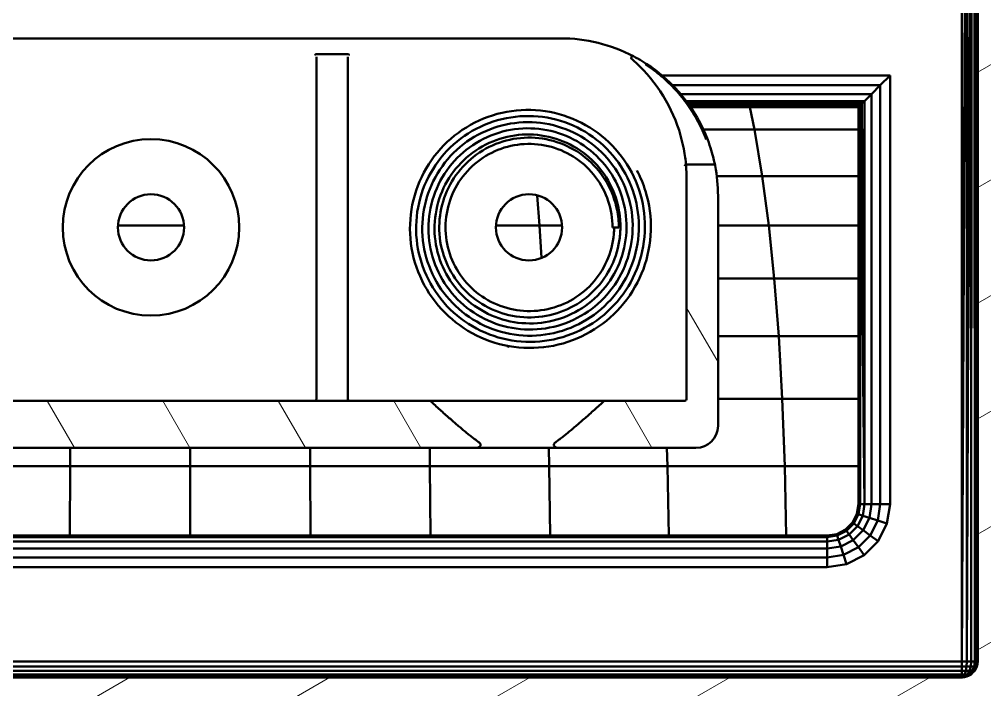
# Model space of a CAD drawing. Header units: millimetres. Extents: x -232 to 1390, y -69 to 653.
# Drawn here: x 163.37 to 194.02, y 315.93 to 337.2 of the extents above; entities that cross this region are included whole.
import ezdxf

# ---------------------------------------------------------------- set-up
doc = ezdxf.new("R2010")
doc.units = ezdxf.units.MM
doc.layers.add('Видимый контур (ГОСТ)', color=7, linetype='Continuous', lineweight=50)
doc.layers.add('Штриховка (ГОСТ)', color=7, linetype='Continuous', lineweight=18)

msp = doc.modelspace()

# ---------------------------------------------------------------- hatches: boundary and pattern name
at = {"layer": 'Штриховка (ГОСТ)'}
h = msp.add_hatch(dxfattribs=at)
h.set_pattern_fill('ANSI31', color=256, scale=25.4, angle=-15, style=0)
h.set_pattern_definition([(30, (0, 0), (-1.5875, 2.74963), [])])
h.paths.add_polyline_path([(243.533, 332.223), (243.621, 332.092), (244.2, 331.053), (244.35, 330.694), (244.424, 330.362), (244.459, 330.201), (244.476, 329.93), (244.444, 329.639), (244.415, 329.363), (244.341, 329.101), (244.264, 328.939), (244.096, 328.587), (243.939, 328.364), (243.892, 328.317), (243.538, 327.96), (243.354, 327.828), (243.316, 327.802), (242.803, 327.553), (242.695, 327.521), (242.542, 327.477), (241.976, 327.412), (214.141, 327.412), (213.094, 327.346), (212.685, 327.269), (212.07, 327.153), (211.36, 326.938), (211.27, 326.9), (210.394, 326.53), (209.949, 326.272), (209.492, 326.008), (208.894, 325.571), (208.748, 325.439), (208.117, 324.866), (207.718, 324.401), (207.439, 324.075), (207.018, 323.464), (206.878, 323.206), (206.519, 322.542), (206.261, 321.88), (206.14, 321.571), (205.946, 320.856), (205.884, 320.468), (205.78, 319.824), (205.741, 319.012), (205.741, 315.86), (205.741, 313.661), (205.741, 312.003), (205.741, 311.233), (205.741, 309.84), (205.741, 308.694), (205.741, 307.715), (205.741, 306.779), (205.741, 305.899), (205.741, 305.113), (205.741, 304.395), (205.741, 303.412), (205.741, 302.731), (205.741, 302.09), (205.741, 301.479), (205.741, 299.59), (205.741, 298.979), (205.741, 298.419), (205.741, 298.386), (205.741, 298.317), (207.245, 298.317), (208.055, 298.317), (208.604, 298.317), (208.741, 298.317), (208.741, 298.633), (208.741, 299.276), (208.741, 301.2), (208.741, 301.843), (208.741, 302.515), (208.741, 303.229), (208.741, 304.234), (208.741, 304.989), (208.741, 305.816), (208.741, 306.744), (208.741, 307.712), (208.741, 308.755), (208.741, 309.986), (208.741, 311.498), (208.741, 312.32), (208.741, 314.166), (208.741, 316.675), (208.741, 320.412), (208.806, 321.131), (208.889, 321.444), (208.966, 321.736), (209.266, 322.393), (209.617, 322.911), (209.924, 323.23), (210.118, 323.432), (210.621, 323.804), (210.746, 323.867), (211.265, 324.13), (211.708, 324.267), (211.863, 324.314), (212.577, 324.408), (212.741, 324.412), (245.612, 324.412), (246.09, 324.45), (246.39, 324.531), (246.693, 324.613), (247.044, 324.775), (247.118, 324.827), (247.559, 325.129), (247.742, 325.308), (247.836, 325.398), (248.204, 325.902), (248.377, 326.247), (248.505, 326.669), (248.558, 326.845), (248.606, 327.228), (248.587, 327.447), (248.53, 328.102), (248.395, 328.543), (248.395, 328.543), (248.095, 329.524), (247.668, 330.545), (247.668, 330.545), (246.948, 332.269), (246.839, 332.45), (246.839, 332.45), (245.777, 334.221), (245.777, 334.221), (245.413, 334.829), (244.542, 335.9), (244.542, 335.9), (243.589, 337.073), (243.127, 337.514), (243.127, 337.514), (241.507, 339.06), (241.507, 339.06), (241.268, 339.288), (239.67, 340.512), (239.67, 340.512), (238.297, 341.564), (237.687, 341.951), (237.687, 341.951), (234.489, 343.979), (233.235, 344.648), (233.235, 344.648), (228.797, 347.019), (228.374, 347.214), (228.374, 347.214), (223.31, 349.546), (223.31, 349.546), (222.149, 350.081), (218.332, 351.61), (218.332, 351.61), (215.485, 352.751), (213.723, 353.335), (213.723, 353.335), (209.929, 354.593), (208.735, 354.96), (208.727, 354.962), (207.511, 355.295), (207.511, 352.19), (208.215, 351.985), (209.019, 351.734), (212.387, 350.657), (212.825, 350.5), (215.603, 349.505), (217.374, 348.8), (219.115, 348.107), (222.324, 346.718), (223.246, 346.319), (226.999, 344.559), (227.345, 344.384), (229.78, 343.144), (230.254, 342.903), (232.115, 341.867), (233.016, 341.365), (234.318, 340.564), (235.347, 339.931), (236.359, 339.237), (237.314, 338.582), (238.21, 337.888), (238.973, 337.298), (239.855, 336.518), (240.374, 336.059), (241.283, 335.123), (241.668, 334.726), (242.503, 333.698), (242.734, 333.414)])
h.paths.add_polyline_path([(124.773, 350.488), (126.323, 351.018), (128.575, 351.734), (129.378, 351.985), (129.955, 352.152), (130.083, 352.19), (130.083, 355.295), (129.915, 355.249), (128.867, 354.962), (128.859, 354.96), (127.665, 354.593), (123.87, 353.338), (123.87, 353.338), (122.243, 352.799), (119.262, 351.609), (119.262, 351.609), (115.59, 350.143), (114.285, 349.543), (114.285, 349.543), (109.22, 347.213), (109.219, 347.213), (108.797, 347.019), (105.902, 345.536), (104.357, 344.653), (104.357, 344.653), (101.684, 343.126), (99.917, 341.938), (99.917, 341.938), (98.302, 340.852), (97.91, 340.532), (97.91, 340.532), (96.094, 339.05), (96.093, 339.05), (95.589, 338.639), (94.481, 337.502), (94.481, 337.502), (93.4, 336.393), (93.042, 335.91), (93.042, 335.91), (91.798, 334.23), (91.798, 334.23), (91.622, 333.993), (90.793, 332.431), (90.793, 332.431), (90.176, 331.266), (89.921, 330.549), (89.921, 330.549), (89.206, 328.54), (89.206, 328.54), (89.096, 328.23), (88.989, 327.614), (88.988, 327.449), (88.987, 327.228), (89.081, 326.666), (89.09, 326.612), (89.217, 326.247), (89.386, 325.941), (89.518, 325.7), (89.758, 325.398), (89.855, 325.312), (90.224, 324.981), (90.474, 324.824), (90.55, 324.775), (91.127, 324.536), (91.2, 324.519), (91.504, 324.45), (91.982, 324.412), (124.853, 324.412), (125.57, 324.347), (125.731, 324.314), (125.885, 324.265), (126.418, 324.093), (126.849, 323.868), (126.973, 323.804), (127.549, 323.367), (127.674, 323.233), (127.976, 322.911), (128.31, 322.407), (128.375, 322.308), (128.627, 321.736), (128.701, 321.443), (128.804, 321.036), (128.853, 320.412), (128.853, 316.9), (128.853, 314.312), (128.853, 312.422), (128.853, 311.605), (128.853, 310.063), (128.853, 308.813), (128.853, 307.756), (128.853, 306.789), (128.853, 305.851), (128.853, 305.016), (128.853, 304.255), (128.853, 303.25), (128.853, 302.531), (128.853, 301.854), (128.853, 301.207), (128.853, 299.283), (128.853, 298.637), (128.853, 298.419), (128.853, 298.317), (129.538, 298.317), (131.853, 298.317), (131.853, 298.389), (131.853, 298.419), (131.853, 298.986), (131.853, 299.601), (131.853, 301.49), (131.853, 302.104), (131.853, 302.749), (131.853, 303.436), (131.853, 304.419), (131.853, 305.143), (131.853, 305.937), (131.853, 306.828), (131.853, 307.762), (131.853, 308.754), (131.853, 309.919), (131.853, 311.34), (131.853, 312.104), (131.853, 313.802), (131.853, 316.069), (131.853, 319.012), (131.788, 320.054), (131.716, 320.469), (131.648, 320.856), (131.354, 321.863), (130.941, 322.819), (130.721, 323.208), (130.576, 323.464), (129.965, 324.318), (129.883, 324.407), (129.258, 325.083), (128.848, 325.442), (128.7, 325.571), (127.842, 326.174), (127.648, 326.277), (126.922, 326.662), (126.325, 326.902), (126.233, 326.938), (125.223, 327.223), (124.91, 327.271), (124.194, 327.379), (123.453, 327.412), (95.618, 327.412), (95.346, 327.427), (94.9, 327.528), (94.79, 327.553), (94.539, 327.657), (94.247, 327.84), (94.056, 327.96), (93.853, 328.141), (93.709, 328.322), (93.498, 328.587), (93.367, 328.825), (93.328, 328.936), (93.179, 329.363), (93.134, 329.631), (93.135, 330.201), (93.17, 330.362), (93.244, 330.694), (93.394, 331.053), (94.063, 332.223), (94.16, 332.393), (95.051, 333.668), (95.082, 333.705), (96.083, 334.9), (96.307, 335.127), (97.272, 336.109), (97.739, 336.538), (99.228, 337.787), (99.377, 337.897), (100.986, 339.085), (101.23, 339.245), (103.063, 340.451), (103.27, 340.573), (105.476, 341.873), (105.78, 342.052), (107.817, 343.138), (108.865, 343.697), (110.252, 344.376), (112.146, 345.304), (115.269, 346.721), (115.903, 347.009), (119.583, 348.559), (120.218, 348.805), (123.034, 349.895)])
h.paths.add_polyline_path([(142.297, 346.317), (140.797, 346.317), (140.797, 346.283), (140.797, 344.875), (140.797, 315.317), (140.846, 315.008), (140.895, 314.699), (141.037, 314.42), (141.179, 314.141), (141.4, 313.92), (141.621, 313.699), (141.9, 313.557), (142.179, 313.415), (142.488, 313.366), (142.797, 313.317), (168.797, 313.317), (194.797, 313.317), (195.106, 313.366), (195.415, 313.415), (195.694, 313.557), (195.973, 313.699), (196.194, 313.92), (196.415, 314.141), (196.557, 314.42), (196.699, 314.699), (196.748, 315.008), (196.797, 315.317), (196.797, 344.875), (196.797, 346.283), (196.797, 346.317), (195.297, 346.317), (193.797, 346.317), (193.797, 346.283), (193.797, 344.895), (193.797, 316.817), (193.785, 316.74), (193.772, 316.662), (193.737, 316.593), (193.701, 316.523), (193.646, 316.468), (193.591, 316.412), (193.521, 316.377), (193.451, 316.341), (193.374, 316.329), (193.297, 316.317), (168.797, 316.317), (144.297, 316.317), (144.22, 316.329), (144.142, 316.341), (144.073, 316.377), (144.003, 316.412), (143.948, 316.468), (143.892, 316.523), (143.857, 316.593), (143.821, 316.662), (143.809, 316.74), (143.797, 316.817), (143.797, 344.895), (143.797, 346.317), (143.628, 346.317)])
h = msp.add_hatch(dxfattribs=at)
h.set_pattern_fill('ANSI31', color=256, scale=25.4, angle=75.0002, style=0)
h.set_pattern_definition([(120.0002, (0, 0), (-2.749626, -1.587508), [])])
edge = h.paths.add_edge_path()
edge.add_spline(control_points=[(176.444, 325.069), (176.434, 325.077), (176.421, 325.085), (176.397, 325.095), (176.381, 325.098), (176.367, 325.098)], knot_values=[0.038382, 0.038382, 0.038382, 0.038382, 0.042175, 0.042175, 0.046287, 0.046287, 0.046287, 0.046287], degree=3, periodic=0)
edge.add_line((176.367, 325.098), (158.739, 325.098))
edge.add_spline(control_points=[(158.739, 325.098), (158.726, 325.098), (158.71, 325.095), (158.685, 325.085), (158.672, 325.077), (158.663, 325.069)], knot_values=[0.015403, 0.015403, 0.015403, 0.015403, 0.019515, 0.019515, 0.023309, 0.023309, 0.023309, 0.023309], degree=3, periodic=0)
edge.add_spline(control_points=[(158.663, 325.069), (157.682, 324.166), (157.13, 323.769)], knot_values=[0, 0, 0, 0.201073, 0.201073, 0.201073], weights=[1, 1.059449, 1], degree=2, periodic=0)
edge.add_spline(control_points=[(157.13, 323.769), (157.128, 323.767), (157.126, 323.766), (157.114, 323.756), (157.103, 323.744), (157.092, 323.722), (157.089, 323.709), (157.089, 323.687), (157.092, 323.674), (157.103, 323.652), (157.114, 323.64), (157.137, 323.622), (157.154, 323.613), (157.186, 323.601), (157.208, 323.598), (157.226, 323.598)], knot_values=[-0.042949, -0.042949, -0.042949, -0.042949, -0.042221, -0.042221, -0.038224, -0.038224, -0.034902, -0.034902, -0.031581, -0.031581, -0.027584, -0.027584, -0.022731, -0.022731, -0.017238, -0.017238, -0.017238, -0.017238], degree=3, periodic=0)
edge.add_line((157.226, 323.598), (177.88, 323.598))
edge.add_spline(control_points=[(177.88, 323.598), (177.898, 323.598), (177.92, 323.601), (177.953, 323.613), (177.97, 323.622), (177.993, 323.64), (178.003, 323.652), (178.014, 323.674), (178.018, 323.687), (178.018, 323.709), (178.014, 323.722), (178.003, 323.744), (177.993, 323.756), (177.981, 323.766), (177.979, 323.767), (177.977, 323.769)], knot_values=[0.017239, 0.017239, 0.017239, 0.017239, 0.022729, 0.022729, 0.027582, 0.027582, 0.03158, 0.03158, 0.034901, 0.034901, 0.038222, 0.038222, 0.042219, 0.042219, 0.042947, 0.042947, 0.042947, 0.042947], degree=3, periodic=0)
edge.add_spline(control_points=[(177.977, 323.769), (177.425, 324.166), (176.444, 325.069)], knot_values=[0, 0, 0, 0.201073, 0.201073, 0.201073], weights=[1, 1.059449, 1], degree=2, periodic=0)
edge = h.paths.add_edge_path()
edge.add_ellipse((184.588, 332.548), major_axis=(-0.05, 0), ratio=1, start_angle=270, end_angle=364.4586)
edge.add_ellipse((179.553, 332.155), major_axis=(0.389, -4.985), ratio=1, start_angle=85.5414, end_angle=90, ccw=False)
edge.add_line((184.553, 332.155), (184.553, 325.148))
edge.add_ellipse((184.503, 325.148), major_axis=(0, -0.05), ratio=1, start_angle=0, end_angle=90, ccw=False)
edge.add_line((184.503, 325.098), (181.989, 325.098))
edge.add_spline(control_points=[(181.989, 325.098), (181.976, 325.098), (181.96, 325.095), (181.935, 325.085), (181.922, 325.077), (181.913, 325.069)], knot_values=[0.015403, 0.015403, 0.015403, 0.015403, 0.019515, 0.019515, 0.023309, 0.023309, 0.023309, 0.023309], degree=3, periodic=0)
edge.add_spline(control_points=[(181.913, 325.069), (180.932, 324.166), (180.38, 323.769)], knot_values=[0, 0, 0, 0.201073, 0.201073, 0.201073], weights=[1, 1.059449, 1], degree=2, periodic=0)
edge.add_spline(control_points=[(180.38, 323.769), (180.378, 323.767), (180.376, 323.766), (180.364, 323.756), (180.353, 323.744), (180.342, 323.722), (180.339, 323.709), (180.339, 323.687), (180.342, 323.674), (180.353, 323.652), (180.364, 323.64), (180.387, 323.622), (180.404, 323.613), (180.436, 323.601), (180.458, 323.598), (180.476, 323.598)], knot_values=[-0.042947, -0.042947, -0.042947, -0.042947, -0.042219, -0.042219, -0.038222, -0.038222, -0.034901, -0.034901, -0.03158, -0.03158, -0.027582, -0.027582, -0.022729, -0.022729, -0.017236, -0.017236, -0.017236, -0.017236], degree=3, periodic=0)
edge.add_line((180.476, 323.598), (184.853, 323.598))
edge.add_ellipse((184.853, 324.298), major_axis=(0.7, 0), ratio=1, start_angle=270, end_angle=360)
edge.add_line((185.553, 324.298), (185.553, 331.598))
edge.add_ellipse((180.553, 331.598), major_axis=(0, 5), ratio=1, start_angle=270, end_angle=281.0648)
edge.add_ellipse((185.411, 332.548), major_axis=(-0.0096, 0.0491), ratio=1, start_angle=270, end_angle=348.9352)
edge.add_line((185.411, 332.598), (184.588, 332.598))
edge = h.paths.add_edge_path()
edge.add_ellipse((150.519, 332.548), major_axis=(0.0039, 0.0498), ratio=1, start_angle=270, end_angle=364.4586)
edge.add_line((150.519, 332.598), (149.695, 332.598))
edge.add_ellipse((149.695, 332.548), major_axis=(-0.05, 0), ratio=1, start_angle=270, end_angle=348.9352)
edge.add_ellipse((154.553, 331.598), major_axis=(-0.96, -4.907), ratio=1, start_angle=270, end_angle=281.0648)
edge.add_line((149.553, 331.598), (149.553, 324.298))
edge.add_ellipse((150.253, 324.298), major_axis=(0, -0.7), ratio=1, start_angle=270, end_angle=360)
edge.add_line((150.253, 323.598), (154.63, 323.598))
edge.add_spline(control_points=[(154.63, 323.598), (154.648, 323.598), (154.67, 323.601), (154.703, 323.613), (154.72, 323.622), (154.743, 323.64), (154.753, 323.652), (154.764, 323.674), (154.768, 323.687), (154.768, 323.709), (154.764, 323.722), (154.753, 323.744), (154.743, 323.756), (154.731, 323.766), (154.729, 323.767), (154.727, 323.769)], knot_values=[0.017241, 0.017241, 0.017241, 0.017241, 0.022731, 0.022731, 0.027584, 0.027584, 0.031581, 0.031581, 0.034902, 0.034902, 0.038224, 0.038224, 0.042221, 0.042221, 0.042949, 0.042949, 0.042949, 0.042949], degree=3, periodic=0)
edge.add_spline(control_points=[(154.727, 323.769), (154.175, 324.166), (153.194, 325.069)], knot_values=[0, 0, 0, 0.201073, 0.201073, 0.201073], weights=[1, 1.059449, 1], degree=2, periodic=0)
edge.add_spline(control_points=[(153.194, 325.069), (153.184, 325.077), (153.171, 325.085), (153.147, 325.095), (153.131, 325.098), (153.117, 325.098)], knot_values=[0.038382, 0.038382, 0.038382, 0.038382, 0.042175, 0.042175, 0.046287, 0.046287, 0.046287, 0.046287], degree=3, periodic=0)
edge.add_line((153.117, 325.098), (150.603, 325.098))
edge.add_ellipse((150.603, 325.148), major_axis=(-0.05, 0), ratio=1, start_angle=0, end_angle=90, ccw=False)
edge.add_line((150.553, 325.148), (150.553, 332.155))
edge.add_ellipse((155.553, 332.155), major_axis=(0, 5), ratio=1, start_angle=85.5414, end_angle=90, ccw=False)

# ---------------------------------------------------------------- linework, layer by layer
at = {"layer": 'Видимый контур (ГОСТ)'}
for p, q in [((193.297, 349.466), (193.297, 316.817)), ((193.43, 349.446), (193.297, 316.817)), ((193.451, 349.444), (193.297, 316.817)), ((193.451, 316.817), (193.451, 349.444)), ((193.454, 349.443), (193.451, 316.817)), ((193.451, 316.817), (193.573, 349.438)), ((193.573, 349.438), (193.591, 316.817)), ((193.596, 349.439), (193.591, 316.817)), ((193.692, 346.283), (193.701, 316.817)), ((193.705, 346.283), (193.701, 316.817)), ((193.769, 346.283), (193.772, 316.817)), ((193.774, 346.283), (193.772, 316.817)), ((193.797, 344.895), (193.797, 316.817)), ((154.553, 336.598), (180.553, 336.598)), ((172.803, 336.006), (172.803, 325.148)), ((172.817, 336.098), (173.79, 336.098)), ((173.803, 325.148), (173.803, 336.006)), ((183.782, 335.416), (191.013, 335.416)), ((190.704, 335.107), (191.013, 335.416)), ((191.013, 335.416), (191.013, 321.817)), ((184.115, 335.107), (190.704, 335.107)), ((190.425, 334.828), (190.704, 335.107)), ((190.704, 321.817), (190.704, 335.107)), ((190.425, 334.828), (184.37, 334.828)), ((190.204, 334.607), (190.425, 334.828)), ((190.425, 321.817), (190.425, 334.828)), ((190.204, 334.607), (184.546, 334.607)), ((184.607, 334.525), (190.122, 334.525)), ((190.062, 334.465), (184.65, 334.465)), ((184.675, 334.428), (190.025, 334.428)), ((184.683, 334.416), (190.013, 334.416)), ((186.708, 333.707), (186.561, 334.416)), ((190.013, 334.416), (190.025, 334.428)), ((190.013, 334.416), (190.062, 321.817)), ((190.013, 334.416), (190.013, 321.817)), ((190.025, 334.428), (190.062, 334.465)), ((190.062, 321.817), (190.025, 334.428)), ((190.062, 334.465), (190.122, 334.525)), ((190.062, 334.465), (190.204, 321.817)), ((190.062, 321.817), (190.062, 334.465)), ((190.122, 334.525), (190.204, 334.607)), ((190.204, 321.817), (190.122, 334.525)), ((190.204, 321.817), (190.204, 334.607)), ((186.708, 333.707), (185.087, 333.707)), ((186.957, 332.227), (186.708, 333.707)), ((190.013, 333.707), (186.708, 333.707)), ((185.411, 332.598), (184.588, 332.598)), ((186.957, 332.227), (185.513, 332.227)), ((187.165, 330.663), (186.957, 332.227)), ((190.013, 332.227), (186.957, 332.227)), ((184.553, 332.155), (184.553, 325.148)), ((179.89, 330.663), (179.813, 331.615)), ((185.553, 324.298), (185.553, 331.598)), ((166.505, 330.663), (168.601, 330.663)), ((178.505, 330.663), (179.89, 330.663)), ((179.954, 329.627), (179.89, 330.663)), ((179.89, 330.663), (180.601, 330.663)), ((187.165, 330.663), (185.553, 330.663)), ((187.338, 328.976), (187.165, 330.663)), ((190.013, 330.663), (187.165, 330.663)), ((182.203, 330.598), (182.303, 330.598)), ((182.303, 330.598), (182.403, 330.598)), ((187.338, 328.976), (185.553, 328.976)), ((187.479, 327.143), (187.338, 328.976)), ((190.013, 328.976), (187.338, 328.976)), ((187.479, 327.143), (185.553, 327.143)), ((187.59, 325.157), (187.479, 327.143)), ((190.013, 327.143), (187.479, 327.143)), ((178.881, 326.784), (178.89, 326.835)), ((172.804, 325.157), (172.804, 325.157)), ((173.802, 325.157), (173.802, 325.157)), ((187.59, 325.157), (185.553, 325.157)), ((187.67, 323.024), (187.59, 325.157)), ((190.013, 325.157), (187.59, 325.157)), ((176.367, 325.098), (158.739, 325.098)), ((181.989, 325.098), (176.367, 325.098)), ((184.503, 325.098), (181.989, 325.098)), ((157.226, 323.598), (177.88, 323.598)), ((164.986, 323.024), (164.99, 323.598)), ((168.797, 323.024), (168.797, 323.598)), ((172.608, 323.024), (172.604, 323.598)), ((176.41, 323.024), (176.402, 323.598)), ((179.178, 323.598), (177.88, 323.598)), ((180.195, 323.024), (180.181, 323.598)), ((180.476, 323.598), (184.853, 323.598)), ((183.951, 323.024), (183.933, 323.598)), ((161.183, 323.024), (164.986, 323.024)), ((164.976, 320.817), (164.986, 323.024)), ((164.986, 323.024), (168.797, 323.024)), ((172.608, 323.024), (168.797, 323.024)), ((168.797, 320.817), (168.797, 323.024)), ((172.618, 320.817), (172.608, 323.024)), ((176.41, 323.024), (172.608, 323.024)), ((176.431, 320.817), (176.41, 323.024)), ((176.41, 323.024), (180.195, 323.024)), ((180.225, 320.817), (180.195, 323.024)), ((180.195, 323.024), (183.951, 323.024)), ((183.991, 320.817), (183.951, 323.024)), ((187.67, 323.024), (183.951, 323.024)), ((187.72, 320.817), (187.67, 323.024)), ((190.013, 323.024), (187.67, 323.024)), ((190.013, 321.817), (189.964, 321.508)), ((190.062, 321.817), (190.011, 321.493)), ((190.013, 321.817), (190.062, 321.817)), ((190.062, 321.817), (190.204, 321.817)), ((190.204, 321.817), (190.146, 321.449)), ((190.204, 321.817), (190.425, 321.817)), ((190.425, 321.817), (190.356, 321.38)), ((190.425, 321.817), (190.704, 321.817)), ((190.704, 321.817), (190.621, 321.294)), ((190.704, 321.817), (191.013, 321.817)), ((191.013, 321.817), (190.915, 321.199)), ((189.964, 321.508), (189.822, 321.229)), ((190.011, 321.493), (189.862, 321.2)), ((190.011, 321.493), (189.964, 321.508)), ((190.146, 321.449), (189.976, 321.117)), ((190.146, 321.449), (190.011, 321.493)), ((190.356, 321.38), (190.146, 321.449)), ((189.822, 321.229), (189.601, 321.008)), ((189.862, 321.2), (189.629, 320.968)), ((189.862, 321.2), (189.822, 321.229)), ((189.976, 321.117), (189.862, 321.2)), ((190.356, 321.38), (190.155, 320.987)), ((190.621, 321.294), (190.356, 321.38)), ((190.621, 321.294), (190.381, 320.823)), ((190.915, 321.199), (190.621, 321.294)), ((190.915, 321.199), (190.631, 320.641)), ((189.322, 320.866), (189.013, 320.817)), ((189.601, 321.008), (189.322, 320.866)), ((189.337, 320.819), (189.322, 320.866)), ((189.629, 320.968), (189.337, 320.819)), ((189.713, 320.853), (189.381, 320.684)), ((189.629, 320.968), (189.601, 321.008)), ((189.713, 320.853), (189.629, 320.968)), ((189.976, 321.117), (189.713, 320.853)), ((189.843, 320.674), (189.713, 320.853)), ((190.155, 320.987), (189.843, 320.674)), ((190.155, 320.987), (189.976, 321.117)), ((190.381, 320.823), (190.155, 320.987)), ((189.013, 320.817), (150.351, 320.817)), ((150.351, 320.768), (189.013, 320.768)), ((150.351, 320.626), (189.013, 320.626)), ((189.337, 320.819), (189.013, 320.768)), ((189.013, 320.768), (189.013, 320.817)), ((189.013, 320.626), (189.013, 320.768)), ((189.381, 320.684), (189.013, 320.626)), ((189.013, 320.405), (189.013, 320.626)), ((189.381, 320.684), (189.337, 320.819)), ((189.449, 320.474), (189.381, 320.684)), ((189.843, 320.674), (189.449, 320.474)), ((190.007, 320.449), (189.843, 320.674)), ((190.381, 320.823), (190.007, 320.449)), ((190.631, 320.641), (190.188, 320.199)), ((190.631, 320.641), (190.381, 320.823)), ((150.351, 320.405), (189.013, 320.405)), ((189.449, 320.474), (189.013, 320.405)), ((189.013, 320.126), (189.013, 320.405)), ((189.535, 320.209), (189.449, 320.474)), ((190.007, 320.449), (189.535, 320.209)), ((190.188, 320.199), (190.007, 320.449)), ((150.351, 320.126), (189.013, 320.126)), ((189.535, 320.209), (189.013, 320.126)), ((189.013, 319.817), (189.013, 320.126)), ((189.631, 319.915), (189.013, 319.817)), ((189.631, 319.915), (189.535, 320.209)), ((190.188, 320.199), (189.631, 319.915)), ((189.013, 319.817), (150.351, 319.817)), ((193.297, 316.817), (144.297, 316.817)), ((144.297, 316.662), (193.297, 316.662)), ((193.297, 316.817), (193.451, 316.817)), ((193.297, 316.817), (193.297, 316.662)), ((193.444, 316.662), (193.297, 316.662)), ((193.297, 316.662), (193.297, 316.523)), ((193.444, 316.662), (193.422, 316.523)), ((193.451, 316.817), (193.444, 316.662)), ((193.576, 316.662), (193.444, 316.662)), ((193.451, 316.817), (193.591, 316.817)), ((193.576, 316.662), (193.535, 316.523)), ((193.591, 316.817), (193.576, 316.662)), ((193.682, 316.662), (193.576, 316.662)), ((193.591, 316.817), (193.701, 316.817)), ((193.682, 316.662), (193.624, 316.523)), ((193.701, 316.817), (193.682, 316.662)), ((193.749, 316.662), (193.682, 316.523)), ((193.749, 316.662), (193.682, 316.662)), ((193.701, 316.817), (193.772, 316.817)), ((193.737, 316.593), (193.701, 316.523)), ((193.772, 316.662), (193.737, 316.593)), ((193.772, 316.817), (193.749, 316.662)), ((193.772, 316.662), (193.749, 316.662)), ((193.772, 316.817), (193.797, 316.817)), ((193.785, 316.74), (193.772, 316.662)), ((193.797, 316.817), (193.785, 316.74)), ((144.297, 316.523), (193.297, 316.523)), ((144.297, 316.412), (193.297, 316.412)), ((144.297, 316.341), (193.297, 316.341)), ((168.797, 316.317), (144.297, 316.317)), ((193.297, 316.317), (168.797, 316.317)), ((193.422, 316.523), (193.297, 316.523)), ((193.297, 316.523), (193.297, 316.412)), ((193.388, 316.412), (193.297, 316.412)), ((193.297, 316.412), (193.297, 316.341)), ((193.297, 316.317), (193.345, 316.341)), ((193.345, 316.341), (193.297, 316.341)), ((193.297, 316.341), (193.297, 316.317)), ((193.297, 316.317), (193.388, 316.341)), ((193.297, 316.317), (193.422, 316.341)), ((193.297, 316.317), (193.444, 316.341)), ((193.374, 316.329), (193.297, 316.317)), ((193.388, 316.412), (193.345, 316.341)), ((193.388, 316.341), (193.345, 316.341)), ((193.451, 316.341), (193.374, 316.329)), ((193.422, 316.523), (193.388, 316.412)), ((193.47, 316.412), (193.388, 316.341)), ((193.47, 316.412), (193.388, 316.412)), ((193.422, 316.341), (193.388, 316.341)), ((193.535, 316.523), (193.422, 316.523)), ((193.535, 316.412), (193.422, 316.341)), ((193.444, 316.341), (193.422, 316.341)), ((193.576, 316.412), (193.444, 316.341)), ((193.451, 316.341), (193.444, 316.341)), ((193.521, 316.377), (193.451, 316.341)), ((193.535, 316.523), (193.47, 316.412)), ((193.535, 316.412), (193.47, 316.412)), ((193.591, 316.412), (193.521, 316.377)), ((193.624, 316.523), (193.535, 316.412)), ((193.624, 316.523), (193.535, 316.523)), ((193.576, 316.412), (193.535, 316.412)), ((193.682, 316.523), (193.576, 316.412)), ((193.591, 316.412), (193.576, 316.412)), ((193.646, 316.468), (193.591, 316.412)), ((193.682, 316.523), (193.624, 316.523)), ((193.701, 316.523), (193.646, 316.468)), ((193.701, 316.523), (193.682, 316.523))]:
    msp.add_line(p, q, dxfattribs=at)
for centre, radius in [((167.553, 330.598), 2.8), ((167.553, 330.598), 1.05), ((179.553, 330.598), 1.05)]:
    msp.add_circle(centre, radius, dxfattribs=at)
for centre, radius, start, end in [((180.553, 331.598), 5, 62.4349, 90), ((182.844, 335.986), 0.05, 62.4349, 229.3367), ((184.588, 332.548), 0.05, 90, 184.4586), ((179.553, 332.155), 5, 0, 4.4586), ((185.411, 332.548), 0.05, 11.0648, 90), ((180.553, 331.598), 5, 0, 11.0648), ((184.503, 325.148), 0.05, 270, 0), ((184.853, 324.298), 0.7, 270, 0)]:
    msp.add_arc(centre, radius, start, end, dxfattribs=at)
for centre, major_axis, ratio, start_param, end_param in [((180.63, 332.767), (2.155, -3.794), 0.861773, 1.253709, 1.887884), ((181.514, 332.374), (2.749, -3.402), 0.860441, 1.208102, 1.93345)]:
    msp.add_ellipse(centre, major_axis=major_axis, ratio=ratio, start_param=start_param, end_param=end_param, dxfattribs=at)
for points, knots in [([(172.817, 336.098), (172.813, 336.098), (172.801, 336.098), (172.779, 336.09), (172.773, 336.087), (172.763, 336.079), (172.758, 336.075), (172.753, 336.071), (172.753, 336.071), (172.753, 336.071)], [-0.0089151, -0.0089151, -0.0089151, -0.0089151, -0.003921922, -0.003921922, -0.001895115, -0.001895115, 0, 0, 0.000027695, 0.000027695, 0.000027695, 0.000027695]), ([(173.853, 336.071), (173.853, 336.071), (173.853, 336.071), (173.848, 336.076), (173.841, 336.082), (173.825, 336.091), (173.819, 336.093), (173.805, 336.097), (173.797, 336.098), (173.79, 336.098)], [-0.007692331, -0.007692331, -0.007692331, -0.007692331, -0.007648622, -0.007648622, -0.004294068, -0.004294068, -0.002263499, -0.002263499, -0.000001, -0.000001, -0.000001, -0.000001]), ([(182.811, 335.948), (182.846, 335.918), (182.881, 335.887), (182.952, 335.823), (182.987, 335.79), (183.037, 335.742), (183.051, 335.728), (183.065, 335.714)], [0, 0, 0, 0, 0.425145, 0.425145, 0.834629, 0.834629, 1, 1, 1, 1]), ([(182.867, 336.03), (182.914, 336.006), (182.961, 335.981), (183.054, 335.928), (183.101, 335.901), (183.19, 335.847), (183.233, 335.82), (183.275, 335.792)], [0, 0, 0, 0, 0.3507628, 0.3507628, 0.6916299, 0.6916299, 1, 1, 1, 1]), ([(185.179, 333.384), (185.142, 333.48), (185.103, 333.575), (185.06, 333.668), (185.017, 333.763), (184.971, 333.857), (184.922, 333.949), (184.873, 334.04), (184.822, 334.13), (184.768, 334.218), (184.713, 334.307), (184.655, 334.395), (184.594, 334.48), (184.534, 334.566), (184.47, 334.65), (184.404, 334.733), (184.339, 334.812), (184.273, 334.889), (184.204, 334.964), (184.134, 335.041), (184.06, 335.116), (183.985, 335.189), (183.913, 335.258), (183.838, 335.326), (183.762, 335.391), (183.686, 335.456), (183.608, 335.518), (183.528, 335.578), (183.45, 335.637), (183.37, 335.694), (183.287, 335.748), (183.274, 335.757), (183.261, 335.765), (183.248, 335.774)], [0, 0, 0, 0, 0.098066, 0.098066, 0.098066, 0.19855, 0.19855, 0.19855, 0.298268, 0.298268, 0.298268, 0.399134, 0.399134, 0.399134, 0.5, 0.5, 0.5, 0.597417, 0.597417, 0.597417, 0.698063, 0.698063, 0.698063, 0.795017, 0.795017, 0.795017, 0.890982, 0.890982, 0.890982, 0.98508, 0.98508, 0.98508, 1, 1, 1, 1]), ([(182.977, 332.407), (183.089, 332.195), (183.181, 331.972), (183.375, 331.343), (183.434, 330.915), (183.408, 330.082), (183.327, 329.665), (183.038, 328.885), (182.825, 328.512), (182.3, 327.867), (181.981, 327.584), (181.279, 327.141), (180.886, 326.975), (180.075, 326.779), (179.646, 326.749), (178.816, 326.826), (178.404, 326.934), (177.649, 327.272), (177.296, 327.505), (176.688, 328.066), (176.427, 328.404), (176.034, 329.132), (175.896, 329.532), (175.76, 330.341), (175.758, 330.76), (175.887, 331.571), (176.023, 331.972), (176.407, 332.697), (176.662, 333.031), (177.255, 333.588), (177.6, 333.82), (178.341, 334.159), (178.746, 334.268), (179.556, 334.349), (179.972, 334.323), (180.758, 334.139), (181.14, 333.982), (181.826, 333.557), (182.139, 333.282), (182.651, 332.658), (182.858, 332.3), (183.139, 331.55), (183.219, 331.149), (183.246, 330.348), (183.191, 329.939), (182.957, 329.173), (182.775, 328.806), (182.31, 328.162), (182.023, 327.875), (181.377, 327.413), (181.009, 327.234), (180.248, 327.005), (179.845, 326.953), (179.058, 326.983), (178.663, 327.063), (177.927, 327.342), (177.576, 327.547), (176.97, 328.05), (176.706, 328.354), (176.298, 329.02), (176.146, 329.39), (175.972, 330.151), (175.949, 330.553), (176.03, 331.33), (176.136, 331.715), (176.462, 332.418), (176.684, 332.746), (177.217, 333.308), (177.536, 333.548), (178.222, 333.907), (178.598, 334.032), (179.357, 334.149), (179.749, 334.146), (180.506, 334.015), (180.879, 333.884), (181.553, 333.515), (181.862, 333.273), (182.376, 332.71), (182.589, 332.385), (182.897, 331.689), (182.993, 331.309), (183.059, 330.55), (183.029, 330.162), (182.847, 329.429), (182.695, 329.074), (182.29, 328.438), (182.029, 328.15), (181.439, 327.679), (181.102, 327.49), (180.397, 327.238), (180.022, 327.168), (179.274, 327.154), (178.893, 327.211), (178.18, 327.439), (177.84, 327.614), (177.244, 328.057), (176.98, 328.328), (176.558, 328.937), (176.396, 329.283), (176.193, 329.996), (176.15, 330.373), (176.189, 331.108), (176.268, 331.475), (176.539, 332.158), (176.735, 332.481), (177.212, 333.04), (177.5, 333.283), (178.127, 333.654), (178.473, 333.79), (179.185, 333.941), (179.56, 333.957), (180.283, 333.87), (180.641, 333.766), (181.292, 333.452), (181.594, 333.241), (182.109, 332.736), (182.328, 332.436), (182.653, 331.792), (182.764, 331.439), (182.862, 330.73), (182.853, 330.365), (182.72, 329.663), (182.592, 329.317), (182.239, 328.696), (182.008, 328.411), (181.477, 327.941), (181.171, 327.748), (180.519, 327.473), (180.164, 327.389), (179.458, 327.339), (179.096, 327.373), (178.417, 327.554), (178.089, 327.7), (177.505, 328.087), (177.241, 328.333), (176.812, 328.889), (176.642, 329.206), (176.419, 329.866), (176.36, 330.216), (176.359, 330.91), (176.417, 331.263), (176.64, 331.922), (176.809, 332.236), (177.23, 332.782), (177.487, 333.022), (178.059, 333.404), (178.382, 333.549), (179.048, 333.726), (179.399, 333.759), (180.081, 333.711), (180.42, 333.631), (181.048, 333.369), (181.345, 333.182), (181.856, 332.73), (182.076, 332.458), (182.41, 331.869), (182.53, 331.546), (182.658, 330.884), (182.666, 330.537), (182.574, 329.868), (182.47, 329.537), (182.167, 328.939), (181.966, 328.662), (181.49, 328.194), (181.209, 327.997), (180.606, 327.707), (180.277, 327.611), (179.618, 327.533), (179.279, 327.547), (178.633, 327.684), (178.316, 327.808), (177.746, 328.146), (177.487, 328.365), (177.061, 328.866), (176.888, 329.152), (176.646, 329.761), (176.575, 330.09), (176.541, 330.744), (176.58, 331.079), (176.76, 331.704), (176.901, 332.004), (177.27, 332.536), (177.503, 332.775), (178.024, 333.161), (178.321, 333.313), (178.935, 333.506), (179.26, 333.554), (179.901, 333.541), (180.225, 333.481), (180.829, 333.262), (181.116, 333.1), (181.613, 332.7), (181.83, 332.458), (182.17, 331.923), (182.297, 331.623), (182.401, 331.197), (182.422, 331.078), (182.443, 330.897), (182.448, 330.835), (182.453, 330.742), (182.454, 330.71), (182.455, 330.662), (182.455, 330.646), (182.455, 330.581), (182.454, 330.533), (182.444, 330.339), (182.426, 330.193), (182.334, 329.743), (182.218, 329.442), (181.901, 328.896), (181.693, 328.644), (181.218, 328.239), (180.95, 328.074), (180.373, 327.838), (180.057, 327.766), (179.426, 327.727), (179.104, 327.762), (178.504, 327.93), (178.218, 328.062), (177.699, 328.41), (177.462, 328.634), (177.091, 329.132), (176.946, 329.408), (176.75, 329.993), (176.7, 330.312), (176.707, 330.932), (176.76, 331.242), (176.962, 331.823), (177.113, 332.101), (177.492, 332.59), (177.726, 332.807), (178.243, 333.147), (178.531, 333.277), (179.127, 333.432), (179.441, 333.462), (180.058, 333.42), (180.368, 333.346), (180.939, 333.107), (181.208, 332.939), (181.669, 332.532), (181.869, 332.288), (182.178, 331.752), (182.289, 331.454), (182.385, 330.968), (182.403, 330.783), (182.403, 330.598)], [1.562217, 1.562217, 1.562217, 1.562217, 1.633667, 1.633667, 1.759735, 1.759735, 1.883922, 1.883922, 2.009381, 2.009381, 2.133892, 2.133892, 2.258819, 2.258819, 2.384397, 2.384397, 2.509143, 2.509143, 2.632838, 2.632838, 2.757632, 2.757632, 2.881319, 2.881319, 3.004054, 3.004054, 3.127846, 3.127846, 3.250549, 3.250549, 3.372301, 3.372301, 3.495088, 3.495088, 3.616817, 3.616817, 3.737581, 3.737581, 3.859364, 3.859364, 3.98012, 3.98012, 4.099896, 4.099896, 4.220674, 4.220674, 4.340456, 4.340456, 4.459245, 4.459245, 4.579019, 4.579019, 4.697827, 4.697827, 4.815628, 4.815628, 4.934398, 4.934398, 5.052232, 5.052232, 5.169046, 5.169046, 5.286811, 5.286811, 5.403672, 5.403672, 5.519497, 5.519497, 5.636259, 5.636259, 5.752147, 5.752147, 5.866975, 5.866975, 5.982739, 5.982739, 6.097658, 6.097658, 6.211506, 6.211506, 6.326256, 6.326256, 6.440192, 6.440192, 6.553064, 6.553064, 6.666802, 6.666802, 6.77977, 6.77977, 6.891654, 6.891654, 7.004384, 7.004384, 7.116383, 7.116383, 7.22728, 7.22728, 7.339, 7.339, 7.450029, 7.450029, 7.55994, 7.55994, 7.670651, 7.670651, 7.780709, 7.780709, 7.889635, 7.889635, 7.999336, 7.999336, 8.108424, 8.108424, 8.216365, 8.216365, 8.325055, 8.325055, 8.433174, 8.433174, 8.540129, 8.540129, 8.647809, 8.647809, 8.754958, 8.754958, 8.860926, 8.860926, 8.967598, 8.967598, 9.073777, 9.073777, 9.178752, 9.178752, 9.28442, 9.28442, 9.389632, 9.389632, 9.493629, 9.493629, 9.598275, 9.598275, 9.702512, 9.702512, 9.805534, 9.805534, 9.909162, 9.909162, 10.012433, 10.012433, 10.114471, 10.114471, 10.217083, 10.217083, 10.319387, 10.319387, 10.42044, 10.42044, 10.522037, 10.522037, 10.623373, 10.623373, 10.723442, 10.723442, 10.824025, 10.824025, 10.92439, 10.92439, 11.023478, 11.023478, 11.123046, 11.123046, 11.22244, 11.22244, 11.320544, 11.320544, 11.419102, 11.419102, 11.517525, 11.517525, 11.614637, 11.614637, 11.712198, 11.712198, 11.809643, 11.809643, 11.905761, 11.905761, 12.002327, 12.002327, 12.098769, 12.098769, 12.19399, 12.19399, 12.289365, 12.289365, 12.325546, 12.325546, 12.344205, 12.344205, 12.353734, 12.353734, 12.358588, 12.358588, 12.373151, 12.373151, 12.416953, 12.416953, 12.511318, 12.511318, 12.606754, 12.606754, 12.699075, 12.699075, 12.794039, 12.794039, 12.888727, 12.888727, 12.98096, 12.98096, 13.076083, 13.076083, 13.167193, 13.167193, 13.261274, 13.261274, 13.353332, 13.353332, 13.445773, 13.445773, 13.538968, 13.538968, 13.63138, 13.63138, 13.723646, 13.723646, 13.816864, 13.816864, 13.90935, 13.90935, 14.001573, 14.001573, 14.094736, 14.094736, 14.150099, 14.150099, 14.150099, 14.150099]), ([(182.203, 330.598), (182.203, 330.879), (182.157, 331.164), (181.978, 331.705), (181.841, 331.967), (181.494, 332.424), (181.282, 332.627), (180.809, 332.949), (180.541, 333.073), (179.986, 333.228), (179.692, 333.26), (179.119, 333.227), (178.832, 333.164), (178.301, 332.951), (178.049, 332.798), (177.611, 332.424), (177.421, 332.197), (177.128, 331.703), (177.021, 331.43), (176.902, 330.869), (176.888, 330.575), (176.954, 330.004), (177.037, 329.719), (177.284, 329.2), (177.45, 328.959), (177.849, 328.547), (178.087, 328.372), (178.599, 328.109), (178.879, 328.017), (179.453, 327.927), (179.754, 327.932), (180.325, 328.034), (180.603, 328.131), (181.111, 328.408), (181.348, 328.591), (181.741, 329.019), (181.904, 329.269), (182.141, 329.801), (182.218, 330.092), (182.251, 330.455), (182.254, 330.526), (182.255, 330.598)], [0, 0, 0, 0, 0.084381, 0.084381, 0.170858, 0.170858, 0.256518, 0.256518, 0.342809, 0.342809, 0.429244, 0.429244, 0.515019, 0.515019, 0.601127, 0.601127, 0.687691, 0.687691, 0.773482, 0.773482, 0.859497, 0.859497, 0.946133, 0.946133, 1.031832, 1.031832, 1.118139, 1.118139, 1.204478, 1.204478, 1.292363, 1.292363, 1.378762, 1.378762, 1.466252, 1.466252, 1.55355, 1.55355, 1.641573, 1.641573, 1.663029, 1.663029, 1.663029, 1.663029]), ([(184.409, 333.348), (184.467, 333.112), (184.527, 332.717), (184.537, 332.559), (184.538, 332.546)], [0, 0, 0, 0, 0.5, 0.9532304, 0.9532304, 0.9532304, 0.9532304]), ([(185.226, 333.378), (185.271, 333.26), (185.307, 333.15), (185.37, 332.944), (185.393, 332.856), (185.428, 332.711), (185.441, 332.654), (185.457, 332.577), (185.46, 332.558), (185.46, 332.558)], [0, 0, 0, 0, 0.25, 0.25, 0.5, 0.5, 0.75, 0.75, 1, 1, 1, 1]), ([(184.535, 332.587), (184.534, 332.586), (184.533, 332.586), (184.515, 332.575), (184.502, 332.562), (184.488, 332.548), (184.488, 332.548), (184.488, 332.548)], [-0.006328186, -0.006328186, -0.006328186, -0.006328186, -0.005949893, -0.005949893, 0, 0, 0.000035287, 0.000035287, 0.000035287, 0.000035287]), ([(172.753, 325.098), (172.757, 325.098), (172.762, 325.098), (172.769, 325.1), (172.773, 325.102), (172.779, 325.105), (172.782, 325.107), (172.785, 325.109), (172.785, 325.109), (172.785, 325.11), (172.786, 325.11), (172.787, 325.111), (172.788, 325.112), (172.788, 325.112), (172.788, 325.112), (172.79, 325.114), (172.792, 325.116), (172.795, 325.12), (172.796, 325.122), (172.798, 325.126), (172.799, 325.129), (172.801, 325.133), (172.802, 325.136), (172.803, 325.141), (172.803, 325.144), (172.803, 325.147), (172.803, 325.148), (172.803, 325.148)], [0, 0, 0, 0, 0.165709, 0.165709, 0.308683, 0.308683, 0.43166, 0.43166, 0.4375, 0.4375, 0.462228, 0.462228, 0.488849, 0.488849, 0.5, 0.5, 0.625, 0.625, 0.724131, 0.724131, 0.816743, 0.816743, 0.908371, 0.908371, 0.990639, 0.990639, 1, 1, 1, 1]), ([(173.853, 325.098), (173.846, 325.098), (173.831, 325.101), (173.81, 325.118), (173.803, 325.137), (173.803, 325.148)], [0, 0, 0, 0, 0.285714, 0.571429, 1, 1, 1, 1]), ([(176.444, 325.069), (176.434, 325.077), (176.421, 325.085), (176.397, 325.095), (176.381, 325.098), (176.367, 325.098)], [0.038381652, 0.038381652, 0.038381652, 0.038381652, 0.042175216, 0.042175216, 0.046287322, 0.046287322, 0.046287322, 0.046287322]), ([(181.989, 325.098), (181.976, 325.098), (181.96, 325.095), (181.935, 325.085), (181.922, 325.077), (181.913, 325.069)], [0.015402872, 0.015402872, 0.015402872, 0.015402872, 0.019514978, 0.019514978, 0.023308542, 0.023308542, 0.023308542, 0.023308542]), ([(177.88, 323.598), (177.898, 323.598), (177.92, 323.601), (177.953, 323.613), (177.97, 323.622), (177.993, 323.64), (178.003, 323.652), (178.014, 323.674), (178.018, 323.687), (178.018, 323.709), (178.014, 323.722), (178.003, 323.744), (177.993, 323.756), (177.981, 323.766), (177.979, 323.767), (177.977, 323.769)], [0.01723901, 0.01723901, 0.01723901, 0.01723901, 0.02272892, 0.02272892, 0.02758225, 0.02758225, 0.03157954, 0.03157954, 0.03490066, 0.03490066, 0.03822177, 0.03822177, 0.04221906, 0.04221906, 0.04294688, 0.04294688, 0.04294688, 0.04294688]), ([(180.476, 323.598), (180.474, 323.598), (180.471, 323.598), (180.449, 323.598), (180.43, 323.598), (180.374, 323.598), (180.337, 323.598), (180.26, 323.598), (180.22, 323.598), (180.137, 323.598), (180.095, 323.598), (180.008, 323.598), (179.964, 323.598), (179.899, 323.598), (179.88, 323.598), (179.852, 323.598), (179.844, 323.598), (179.83, 323.598), (179.824, 323.598), (179.768, 323.598), (179.716, 323.598), (179.612, 323.598), (179.561, 323.598), (179.455, 323.598), (179.4, 323.598), (179.293, 323.598), (179.24, 323.598), (179.184, 323.598), (179.181, 323.598), (179.178, 323.598)], [1.1165248, 1.1165248, 1.1165248, 1.1165248, 1.1176412, 1.1176412, 1.125, 1.125, 1.1381652, 1.1381652, 1.1515317, 1.1515317, 1.1649009, 1.1649009, 1.1781291, 1.1781291, 1.1835938, 1.1835938, 1.18598, 1.18598, 1.1875, 1.1875, 1.203125, 1.203125, 1.2183484, 1.2183484, 1.2341742, 1.2341742, 1.2491909, 1.2491909, 1.25, 1.25, 1.25, 1.25]), ([(180.38, 323.769), (180.378, 323.767), (180.376, 323.766), (180.364, 323.756), (180.353, 323.744), (180.342, 323.722), (180.339, 323.709), (180.339, 323.687), (180.342, 323.674), (180.353, 323.652), (180.364, 323.64), (180.387, 323.622), (180.404, 323.613), (180.436, 323.601), (180.458, 323.598), (180.476, 323.598)], [-0.04294688, -0.04294688, -0.04294688, -0.04294688, -0.04221906, -0.04221906, -0.03822177, -0.03822177, -0.03490066, -0.03490066, -0.03157954, -0.03157954, -0.02758225, -0.02758225, -0.02272892, -0.02272892, -0.01723581, -0.01723581, -0.01723581, -0.01723581])]:
    msp.add_open_spline(points, degree=3, knots=knots, dxfattribs=at)
for points in [[(177.977, 323.769), (177.425, 324.166), (176.444, 325.069)], [(181.913, 325.069), (180.932, 324.166), (180.38, 323.769)]]:
    msp.add_rational_spline(points, [1, 1.05944881336, 1], degree=2, dxfattribs=at)

doc.saveas('drawing.dxf')
